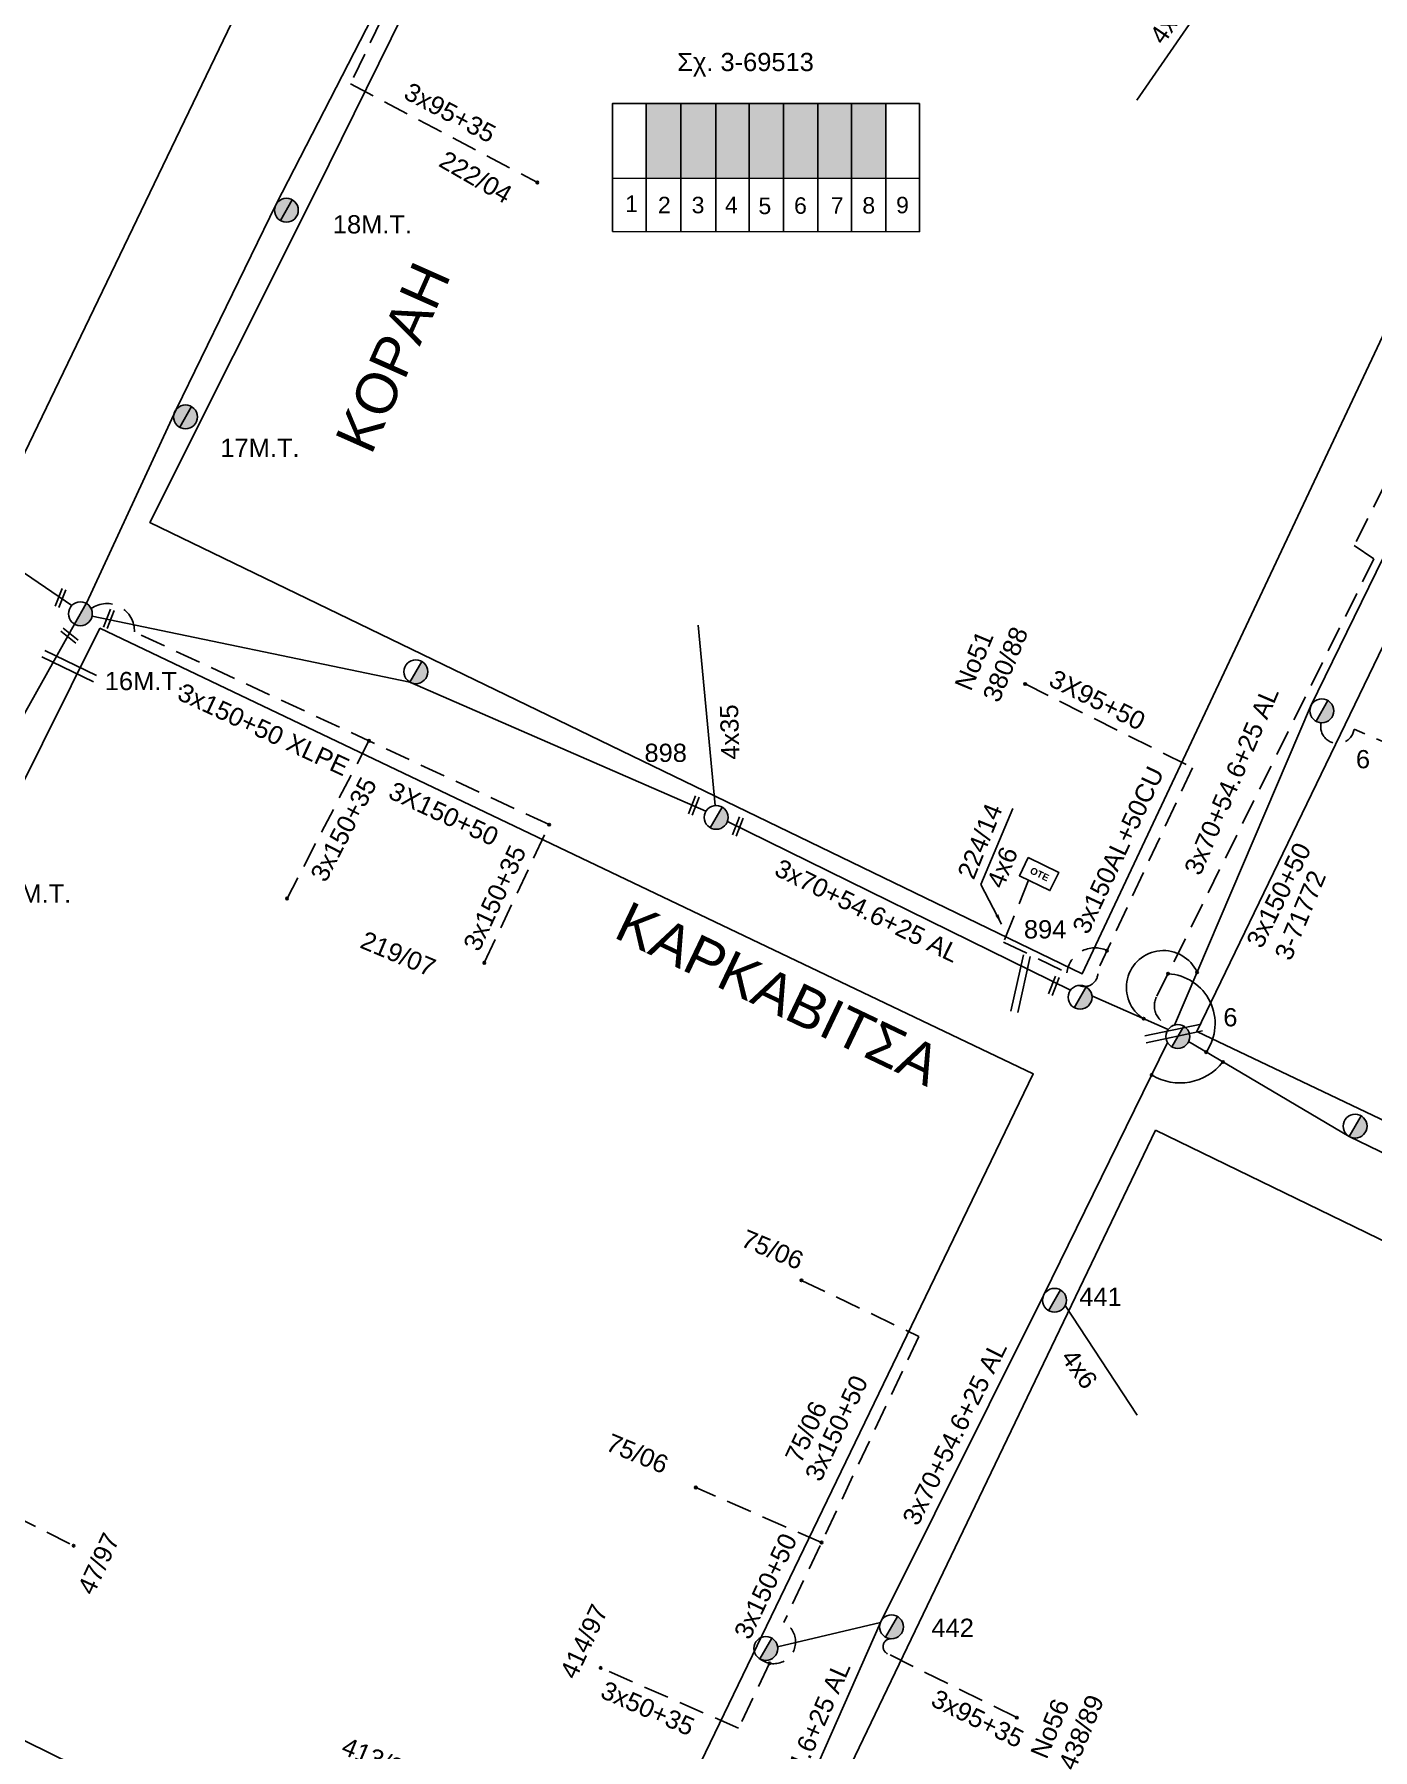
# Model space of a CAD drawing. Header units: millimetres. Extents: x 4998 to 7216, y 1887 to 2914.
# Drawn here: x 5594.9 to 5727.1, y 2428.9 to 2598.4 of the extents above; entities that cross this region are included whole.
import ezdxf
from ezdxf.enums import TextEntityAlignment as Align

# ---------------------------------------------------------------- set-up
doc = ezdxf.new("R2010")
doc.units = ezdxf.units.MM
doc.linetypes.add('DASHED', pattern=[19.05, 12.7, -6.35])
for name, color, linetype, lineweight in [('3x150+50', 7, 'Continuous', 30), ('3x150+50 XLPE', 7, 'SYN_LINE', 30), ('3x150AL+35CU', 7, 'Continuous', 30), ('3x150AL+50CU', 7, 'Continuous', 30), ('3x50+35', 7, 'Continuous', 30), ('3x70+54.6+25 AL', 7, 'SYN_LINE', 30), ('3x95+35', 7, 'Continuous', 30), ('3X95+50', 7, 'Continuous', 30), ('4x16', 7, 'Continuous', 30), ('4X35', 7, 'DASHED', 30), ('4x50', 7, 'Continuous', 30), ('4x50+16AL', 7, 'Continuous', 30), ('4x6', 7, 'SYN_LINE', 30), ('Υπόβαθρο ΔΕΗ', 7, 'Continuous', 30)]:
    doc.layers.add(name, color=color, linetype=linetype, lineweight=lineweight)
for name, color, linetype in [('Pillar OTE', 7, 'Continuous'), ('text οδών', 7, 'Continuous'), ('text_kalodion', 7, 'Continuous'), ('Άγνωστα', 7, 'Continuous'), ('ΑΓΝΩΣΤΟ ΥΠΟΓΕΙΟ ΚΑΛΩΔΙΟ', 7, 'DASHED'), ('Επιγραφές - Σχήματα', 7, 'Continuous'), ('Καλώδια ΧΤ   3x150AL+50CU', 7, 'DASHED'), ('Μηχανική τομή', 7, 'Continuous'), ('Στύλος Ξύλινος', 7, 'Continuous'), ('Στύλος Ξύλινος @ 1', 7, 'Continuous'), ('Στύλος ΦΜ', 7, 'Continuous'), ('Στύλος ΦΜ @ 1', 7, 'Continuous'), ('Συνδέσεις', 7, 'Continuous'), ('Τομή', 7, 'Continuous')]:
    doc.layers.add(name, color=color, linetype=linetype)
doc.styles.add('arial', font='ARIAL.TTF')
doc.styles.get("Standard").update_dxf_attribs({"font": 'ARIAL.TTF'})
doc.linetypes.add('SYN_LINE', pattern='A,0.5,-0.0001,["/\\/\\/\\/",Standard,S=0.1,R=0,X=0,Y=-0.05],-0.25', length=0.7501)
doc.dimstyles.new('ISO-25', dxfattribs={"dimtxt": 2.5, "dimasz": 2.5, "dimexe": 1.25, "dimexo": 0.625, "dimtad": 1, "dimtxsty": 'Standard', "dimcen": 2.5, "dimadec": 0, "dimazin": 0, "dimtfac": 1, "dimtmove": 0, "dimatfit": 3, "dimfxl": 1, "dimarcsym": 0})

# ---------------------------------------------------------------- blocks, each defined once
blk = doc.blocks.new('ΥΠΑΡΧΩΝ ΞΥΛΙΝΟΣ ΣΤΥΛΟΣ')
at = {"layer": 'Στύλος Ξύλινος'}
h = blk.add_hatch(color=7, dxfattribs=at)
h.paths.add_polyline_path([(-2.62, 0, 0.270008), (-1.29, -2.28), (1.3, 2.27, 0.576266)])
h.paths.add_polyline_path([(-1.29, -2.28, 0.574793), (2.62, 0, 0.268822), (1.3, 2.27)])
at = {"layer": 'Στύλος Ξύλινος', "color": 7}
blk.add_line((-1.29, -2.28), (1.3, 2.27), dxfattribs=at)
blk.add_circle((0, 0), 2.62, dxfattribs=at)
at = {"layer": 'Στύλος Ξύλινος', "flags": 4}
for tag, p in [('ΑΡΙΘΜΟΣ', (-4.91, 8.6)), ('ΤΥΠΟΣ', (-4.85, 3.39))]:
    blk.add_attdef(tag, p, '', height=4, dxfattribs=at)
blk = doc.blocks.new('ΥΠΑΡΧΩΝ ΤΣΙΜΕΝΤΕΝΙΟΣ ΣΤΥΛΟΣ')
at = {"layer": 'Στύλος ΦΜ'}
blk.add_hatch(color=7, dxfattribs=at).paths.add_polyline_path([(-1.29, -2.28, 0.574793), (2.62, 0, 0.268822), (1.3, 2.27)])
at = {"layer": 'Στύλος ΦΜ', "color": 7}
blk.add_line((-1.29, -2.28), (1.3, 2.27), dxfattribs=at)
blk.add_circle((0, 0), 2.62, dxfattribs=at)
at = {"layer": 'Στύλος ΦΜ', "flags": 4}
for tag, p in [('ΑΡΙΘΜΟΣ', (-4.68, 8.05)), ('ΤΥΠΟΣ', (-4.91, 3.03))]:
    blk.add_attdef(tag, p, '', height=4, dxfattribs=at)
blk = doc.blocks.new('_ΣΥΝΔΕΣΗ')
at = {"layer": 'Συνδέσεις', "linetype": 'SYN_LINE', "ltscale": 40}
blk.add_hatch(color=256, dxfattribs=at).paths.add_polyline_path([(0.5, -0.01, 1), (-0.5, -0.01, 1)])
at = {"layer": 'Συνδέσεις'}
blk.add_circle((0, -0.01), 0.5, dxfattribs=at)
blk = doc.blocks.new('ΤΟΜΗ')
at = {"layer": 'Τομή', "ltscale": 40}
for p, q in [((-5.68, 0), (17.06, 0)), ((-5.68, -2.77), (17.06, -2.77))]:
    blk.add_line(p, q, dxfattribs=at)
blk = doc.blocks.new('ΜΗΧΑΝΙΚΗ ΤΟΜΗ')
at = {"layer": 'Μηχανική τομή', "ltscale": 40}
for p, q in [((-1.89, 0.78), (5.68, 0.78)), ((-1.89, -0.78), (5.68, -0.78))]:
    blk.add_line(p, q, dxfattribs=at)
blk = doc.blocks.new('PILLAR ΟΤΕ')
at = {"layer": 'Pillar OTE', "ltscale": 40}
blk.add_lwpolyline([(-3.31, 2.02), (3.39, 2.02), (3.39, -1.99), (-3.31, -1.99)], close=True, dxfattribs=at)
at = {"layer": 'Pillar OTE', "insert": (-1.81, 0.71), "char_height": 1.3575, "width": 109.961, "attachment_point": 1}
blk.add_mtext('{\\fArial|b1|i0|c161|p34;OTE}', dxfattribs=at)

msp = doc.modelspace()

# ---------------------------------------------------------------- hatches: boundary and pattern name
at = {"layer": 'Καλώδια ΧΤ   3x150AL+50CU', "linetype": 'DASHED', "lineweight": -3, "ltscale": 0.2}
h = msp.add_hatch(color=5, dxfattribs=at)
h.dxf.hatch_style = 1
h.paths.add_polyline_path([(5658.78, 2591.55), (5655.34, 2591.55), (5655.34, 2584.19), (5658.78, 2584.19)])
h = msp.add_hatch(color=27, dxfattribs=at)
h.dxf.hatch_style = 1
h.paths.add_polyline_path([(5658.78, 2584.19), (5662.22, 2584.18), (5662.22, 2591.55), (5658.78, 2591.55)])
h = msp.add_hatch(color=2, dxfattribs=at)
h.dxf.hatch_style = 1
h.paths.add_polyline_path([(5665.52, 2591.55), (5662.22, 2591.55), (5662.22, 2584.18), (5665.52, 2584.18)])
h = msp.add_hatch(color=1, dxfattribs=at)
h.dxf.hatch_style = 1
h.paths.add_polyline_path([(5665.52, 2584.18), (5668.9, 2584.18), (5668.9, 2591.55), (5665.52, 2591.55)])
h = msp.add_hatch(color=133, dxfattribs=at)
h.dxf.hatch_style = 1
h.paths.add_polyline_path([(5668.9, 2584.18), (5672.3, 2584.17), (5672.3, 2591.55), (5668.9, 2591.55)])
h = msp.add_hatch(color=30, dxfattribs=at)
h.dxf.hatch_style = 1
h.paths.add_polyline_path([(5672.24, 2584.18), (5675.64, 2584.17), (5675.64, 2591.55), (5672.24, 2591.55)])
h = msp.add_hatch(color=62, dxfattribs=at)
h.dxf.hatch_style = 1
h.paths.add_polyline_path([(5675.58, 2584.18), (5678.97, 2584.18), (5678.97, 2591.55), (5675.58, 2591.55)])

# ---------------------------------------------------------------- linework, layer by layer
at = {"layer": '3x150+50', "color": 6, "linetype": 'DASHED', "lineweight": -3, "ltscale": 0.2}
for points in [[(5769.78, 2578.6), (5773.11, 2586.15), (5750.04, 2596.12, 0.376872), (5747.24, 2591.37), (5725.3, 2547.89), (5727.24, 2546.57), (5705.75, 2503.26, 0.543397), (5707.41, 2500.45)], [(5670.69, 2475.27), (5682.28, 2469.73), (5668.93, 2441.46, -1.112769), (5666.58, 2437.88, 2.301082)]]:
    msp.add_lwpolyline(points, format="xyb", dxfattribs=at)
msp.add_lwpolyline([(5672.66, 2449.36), (5660.24, 2454.81)], dxfattribs=at)
at = {"layer": '3x150+50 XLPE', "color": 1, "linetype": 'DASHED', "lineweight": -3, "ltscale": 0.2}
msp.add_lwpolyline([(5645.76, 2520.3), (5604.78, 2539.34, 0.617502), (5600.5, 2541.66, -679.357629)], format="xyb", dxfattribs=at)
at = {"layer": '3x150AL+35CU', "color": 1, "linetype": 'DASHED', "lineweight": -3, "ltscale": 0.2}
for points in [[(5627.95, 2528.57), (5619.86, 2513)], [(5639.35, 2506.64), (5645.76, 2520.3)]]:
    msp.add_lwpolyline(points, dxfattribs=at)
at = {"layer": '3x150AL+50CU', "color": 27, "linetype": 'DASHED', "lineweight": -3, "ltscale": 0.2}
msp.add_lwpolyline([(5709.32, 2525.91), (5699.94, 2505.88, -0.60167), (5698.13, 2504.41, 8.831732)], format="xyb", dxfattribs=at)
at = {"layer": '3x50+35', "color": 6, "linetype": 'DASHED', "lineweight": -3, "ltscale": 0.2}
msp.add_lwpolyline([(5667.52, 2437.43), (5664.47, 2431.01), (5650.85, 2436.98)], dxfattribs=at)
at = {"layer": '3x70+54.6+25 AL', "color": 27, "linetype": 'SYN_LINE', "lineweight": -3, "ltscale": 20}
msp.add_lwpolyline([(5751.2, 2590.74), (5734.69, 2560), (5720.99, 2531.96), (5707.54, 2500.5)], dxfattribs=at)
at = {"layer": '3x70+54.6+25 AL', "color": 1, "linetype": 'SYN_LINE', "lineweight": -3, "ltscale": 20}
for points in [[(5598.58, 2541.95), (5565.49, 2564.54), (5533.33, 2584.63)], [(5600.6, 2540.91), (5632, 2534.39), (5661.25, 2521.64)]]:
    msp.add_lwpolyline(points, dxfattribs=at)
at = {"layer": '3x70+54.6+25 AL', "color": 27, "linetype": 'SYN_LINE', "lineweight": -3, "ltscale": 10}
msp.add_lwpolyline([(5706.91, 2500.05), (5699.37, 2503.4)], dxfattribs=at)
at = {"layer": '3x70+54.6+25 AL', "color": 6, "linetype": 'SYN_LINE', "lineweight": -3, "ltscale": 20}
msp.add_lwpolyline([(5706.85, 2498.78), (5694.6, 2473.77), (5678.48, 2441.47), (5665.76, 2412.61), (5654.49, 2388.92)], dxfattribs=at)
at = {"layer": '3x70+54.6+25 AL', "color": 6, "linetype": 'SYN_LINE', "lineweight": -3, "ltscale": 10}
msp.add_lwpolyline([(5668.33, 2439.06), (5678.48, 2441.47)], dxfattribs=at)
at = {"layer": '3x95+35', "color": 27, "linetype": 'DASHED', "lineweight": -3, "ltscale": 0.2}
msp.add_lwpolyline([(5635.53, 2608.29, -0.48198), (5629.19, 2599.85), (5626.12, 2593.49), (5644.59, 2583.76)], format="xyb", dxfattribs=at)
at = {"layer": '3x95+35', "color": 6, "linetype": 'DASHED', "lineweight": -3, "ltscale": 0.2}
msp.add_lwpolyline([(5560.56, 2445.15), (5580.06, 2435.13), (5589.34, 2453.83), (5598.77, 2449.04)], dxfattribs=at)
msp.add_lwpolyline([(5691.96, 2432.06), (5679.18, 2438.38, -0.76695), (5679.48, 2439.86, -1.079674)], format="xyb", dxfattribs=at)
at = {"layer": '3X95+50', "color": 27, "linetype": 'DASHED', "lineweight": -3, "ltscale": 0.2}
msp.add_lwpolyline([(5692.78, 2534.2), (5709.32, 2525.91)], dxfattribs=at)
at = {"layer": '4x16', "color": 1, "linetype": 'SYN_LINE', "lineweight": -3, "ltscale": 20}
msp.add_lwpolyline([(5663.36, 2520.61), (5697.25, 2503.93)], dxfattribs=at)
at = {"layer": '4X35', "color": 1, "linetype": 'SYN_LINE', "lineweight": -3, "ltscale": 20}
msp.add_lwpolyline([(5662.16, 2522.2), (5660.47, 2540.02)], dxfattribs=at)
at = {"layer": '4x50', "color": 27, "linetype": 'SYN_LINE', "lineweight": -3, "ltscale": 20}
msp.add_lwpolyline([(5714.17, 2606.89), (5703.83, 2591.89)], dxfattribs=at)
at = {"layer": '4x50', "color": 1, "lineweight": -3, "ltscale": 0.2}
msp.add_lwpolyline([(5629.45, 2602.41), (5618.77, 2581.6), (5608.9, 2561.31), (5600.03, 2542.17)], dxfattribs=at)
at = {"layer": '4x50+16AL', "color": 27, "lineweight": -3, "ltscale": 0.2}
msp.add_lwpolyline([(5533.75, 2408.87), (5541.51, 2426.97), (5548.13, 2439.5), (5558.07, 2458.93), (5572.64, 2488.94), (5585.79, 2516.8), (5598.86, 2540.12)], dxfattribs=at)
at = {"layer": '4x50+16AL', "color": 6, "lineweight": -3, "ltscale": 0.2}
msp.add_lwpolyline([(5708.93, 2498.86), (5724.8, 2489.49), (5759.61, 2472.65), (5792.4, 2458.41)], dxfattribs=at)
at = {"layer": '4x6', "color": 27, "linetype": 'DASHED', "lineweight": -3, "ltscale": 0.2}
msp.add_lwpolyline([(5693.13, 2514.82), (5690.65, 2508.7), (5696.9, 2505.67, -0.509906), (5700.87, 2507.86, 36.972806)], format="xyb", dxfattribs=at)
at = {"layer": '4x6', "color": 6, "linetype": 'SYN_LINE', "lineweight": -3, "ltscale": 15}
msp.add_lwpolyline([(5696.74, 2472.79), (5703.86, 2461.95)], dxfattribs=at)
at = {"layer": 'Pillar OTE', "lineweight": -3, "ltscale": 40}
for points in [[(5652.01, 2578.91), (5652.01, 2591.55), (5682.34, 2591.55), (5682.34, 2578.88), (5652.01, 2578.91)], [(5655.34, 2578.91), (5655.34, 2591.55)], [(5658.78, 2578.91), (5658.78, 2591.55)], [(5662.22, 2578.9), (5662.22, 2591.55)], [(5665.52, 2578.9), (5665.52, 2591.55)], [(5668.9, 2578.9), (5668.9, 2591.55)], [(5672.3, 2578.89), (5672.3, 2591.55)], [(5675.64, 2578.89), (5675.64, 2591.55)], [(5679.02, 2578.89), (5679.02, 2591.55)], [(5652.01, 2584.19), (5682.34, 2584.16)]]:
    msp.add_lwpolyline(points, dxfattribs=at)
at = {"layer": 'ΑΓΝΩΣΤΟ ΥΠΟΓΕΙΟ ΚΑΛΩΔΙΟ', "color": 27, "lineweight": -3, "ltscale": 0.2}
msp.add_lwpolyline([(5747.39, 2520.39), (5725.29, 2529.72, -1.037789), (5722.03, 2530.37, 10.965872)], format="xyb", dxfattribs=at)
at = {"layer": 'Υπόβαθρο ΔΕΗ', "color": 7, "lineweight": -3}
for points in [[(5740.23, 2594.33), (5648.53, 2635.28), (5622.81, 2583.1), (5606.31, 2550.14), (5698.42, 2505.57)], [(5752.74, 2588.88), (5709.74, 2499.86), (5793.82, 2459.81), (5838.7, 2550.99)], [(5601.35, 2539.72), (5693.58, 2495.67), (5648.73, 2402.77), (5555.97, 2448.48)], [(5705.66, 2490.1), (5660.94, 2396.92), (5742.37, 2355.7), (5789.05, 2449.61)]]:
    msp.add_lwpolyline(points, close=True, dxfattribs=at)
for points in [[(5591.82, 2552.62), (5617.82, 2606.7), (5583.36, 2625.21)], [(5688.4, 2514.39), (5691.56, 2521.9)]]:
    msp.add_lwpolyline(points, dxfattribs=at)
at = {"layer": 'Υπόβαθρο ΔΕΗ', "lineweight": -3}
for centre, radius, start, end in [((5706.44, 2504.21), 3.65, 24.2879, 237.6055), ((5706.61, 2500.64), 4.94, 325.279, 86.6277), ((5708.08, 2500.17), 5.39, 238.6351, 322.0215)]:
    msp.add_arc(centre, radius, start, end, dxfattribs=at)

# ---------------------------------------------------------------- block references
at = {"layer": 'Pillar OTE', "xscale": 0.5, "yscale": 0.5, "zscale": 0.5, "rotation": 333.9999999999999}
msp.add_blockref('PILLAR ΟΤΕ', (5694.14, 2515.42), dxfattribs=at)
at = {"layer": 'Μηχανική τομή', "lineweight": -3, "xscale": 0.2499999999999677, "yscale": 0.2499999999999677, "zscale": 0.2499999999999677}
for p, rotation in [((5597.65, 2543.14), 248.7364694778487), ((5602.41, 2541.08), 248.7364694778487), ((5598.74, 2538.68), 141.7517545851351), ((5660.23, 2522.63), 248.7364694778487), ((5664.58, 2520.56), 248.7364694778487), ((5695.79, 2504.82), 248.7364694778487)]:
    msp.add_blockref('ΜΗΧΑΝΙΚΗ ΤΟΜΗ', p, dxfattribs=dict(at, rotation=rotation))
at = {"layer": 'Στύλος Ξύλινος @ 1', "lineweight": -3, "ltscale": 40}
ref = msp.add_blockref('ΥΠΑΡΧΩΝ ΞΥΛΙΝΟΣ ΣΤΥΛΟΣ', (5619.79, 2581.01), dxfattribs=dict(at, xscale=0.4499999999997228, yscale=0.4499999999997228, zscale=0.4499999999997228))
ref.add_attrib('ΤΥΠΟΣ', '18M.T.', (5624.38, 2578.72), dxfattribs={"layer": 'Στύλος Ξύλινος', "height": 1.8, "rotation": 360, "flags": 4})
ref = msp.add_blockref('ΥΠΑΡΧΩΝ ΞΥΛΙΝΟΣ ΣΤΥΛΟΣ', (5609.83, 2560.59), dxfattribs=dict(at, xscale=0.4499999999997228, yscale=0.4499999999997228, zscale=0.4499999999997228))
ref.add_attrib('ΤΥΠΟΣ', '17M.T.', (5613.27, 2556.64), dxfattribs={"layer": 'Στύλος Ξύλινος', "height": 1.8, "rotation": 360, "flags": 4})
ref = msp.add_blockref('ΥΠΑΡΧΩΝ ΞΥΛΙΝΟΣ ΣΤΥΛΟΣ', (5586.93, 2516.48), dxfattribs=dict(at, xscale=0.4499999999995559, yscale=0.4499999999995559, zscale=0.4499999999995559))
ref.add_attrib('ΤΥΠΟΣ', '15M.T.', (5590.71, 2512.59), dxfattribs={"layer": 'Στύλος Ξύλινος', "height": 1.8, "flags": 4})
at = {"layer": 'Στύλος ΦΜ @ 1', "lineweight": -3, "ltscale": 40}
ref = msp.add_blockref('ΥΠΑΡΧΩΝ ΤΣΙΜΕΝΤΕΝΙΟΣ ΣΤΥΛΟΣ', (5599.44, 2541.14), dxfattribs=dict(at, xscale=0.4499999999999024, yscale=0.4499999999999024, zscale=0.4499999999999024))
ref.add_attrib('ΤΥΠΟΣ', '16M.T.', (5601.85, 2533.59), dxfattribs={"layer": 'Στύλος ΦΜ', "height": 1.8, "flags": 4})
for p, xscale, yscale, zscale in [((5632.58, 2535.41), 0.4499999999999024, 0.4499999999999024, 0.4499999999999024), ((5725.38, 2490.51), 0.4500000000000229, 0.4500000000000229, 0.4500000000000229), ((5667.16, 2438.9), 0.4500000000000842, 0.4500000000000842, 0.4500000000000842)]:
    msp.add_blockref('ΥΠΑΡΧΩΝ ΤΣΙΜΕΝΤΕΝΙΟΣ ΣΤΥΛΟΣ', p, dxfattribs=dict(at, xscale=xscale, yscale=yscale, zscale=zscale))
ref = msp.add_blockref('ΥΠΑΡΧΩΝ ΤΣΙΜΕΝΤΕΝΙΟΣ ΣΤΥΛΟΣ', (5722.1, 2531.55), dxfattribs=dict(at, xscale=0.4500000000000229, yscale=0.4500000000000229, zscale=0.4500000000000229))
ref.add_attrib('ΤΥΠΟΣ', '6', (5725.46, 2525.87), dxfattribs={"layer": 'Στύλος ΦΜ', "height": 1.8, "flags": 4})
ref = msp.add_blockref('ΥΠΑΡΧΩΝ ΤΣΙΜΕΝΤΕΝΙΟΣ ΣΤΥΛΟΣ', (5662.25, 2521.02), dxfattribs=dict(at, xscale=0.4499999999999024, yscale=0.4499999999999024, zscale=0.4499999999999024))
ref.add_attrib('ΤΥΠΟΣ', '898', (5655.17, 2526.5), dxfattribs={"layer": 'Στύλος ΦΜ', "height": 1.8, "flags": 4})
ref = msp.add_blockref('ΥΠΑΡΧΩΝ ΤΣΙΜΕΝΤΕΝΙΟΣ ΣΤΥΛΟΣ', (5698.21, 2503.24), dxfattribs=dict(at, xscale=0.4499999999999024, yscale=0.4499999999999024, zscale=0.4499999999999024))
ref.add_attrib('ΤΥΠΟΣ', '894', (5692.66, 2509.06), dxfattribs={"layer": 'Στύλος ΦΜ', "height": 1.8, "flags": 4})
ref = msp.add_blockref('ΥΠΑΡΧΩΝ ΤΣΙΜΕΝΤΕΝΙΟΣ ΣΤΥΛΟΣ', (5707.87, 2499.37), dxfattribs=dict(at, xscale=0.4500000000000229, yscale=0.4500000000000229, zscale=0.4500000000000229))
ref.add_attrib('ΤΥΠΟΣ', '6', (5712.36, 2500.37), dxfattribs={"layer": 'Στύλος ΦΜ', "height": 1.8, "flags": 4})
ref = msp.add_blockref('ΥΠΑΡΧΩΝ ΤΣΙΜΕΝΤΕΝΙΟΣ ΣΤΥΛΟΣ', (5695.68, 2473.3), dxfattribs=dict(at, xscale=0.4500000000000229, yscale=0.4500000000000229, zscale=0.4500000000000229))
ref.add_attrib('ΤΥΠΟΣ', '441', (5698.13, 2472.75), dxfattribs={"layer": 'Στύλος ΦΜ', "height": 1.8, "flags": 4})
ref = msp.add_blockref('ΥΠΑΡΧΩΝ ΤΣΙΜΕΝΤΕΝΙΟΣ ΣΤΥΛΟΣ', (5679.58, 2441.03), dxfattribs=dict(at, xscale=0.4500000000000229, yscale=0.4500000000000229, zscale=0.4500000000000229))
ref.add_attrib('ΤΥΠΟΣ', '442', (5683.52, 2440.04), dxfattribs={"layer": 'Στύλος ΦΜ', "height": 1.8, "flags": 4})
at = {"layer": 'Συνδέσεις', "lineweight": -3, "xscale": 0.25, "yscale": 0.25, "zscale": 0.25}
for p in [(5644.59, 2583.76), (5692.79, 2534.2), (5627.95, 2528.58), (5645.76, 2520.3), (5619.86, 2513.01), (5700.87, 2507.86), (5639.35, 2506.65), (5706.9, 2505.58), (5709.77, 2505.72), (5704.49, 2501.13), (5710.67, 2497.83), (5712.33, 2496.85), (5705.28, 2495.57), (5670.69, 2475.28), (5660.24, 2454.81), (5672.67, 2449.37), (5598.77, 2449.05), (5667.52, 2437.43), (5650.85, 2436.98), (5691.96, 2432.06)]:
    msp.add_blockref('_ΣΥΝΔΕΣΗ', p, dxfattribs=at)
at = {"layer": 'Τομή', "lineweight": -3}
for p, xscale, yscale, zscale, rotation in [((5599.46, 2535.04), 0.2499999999999996, 0.2499999999999996, 0.2499999999999996, 154.1810719421401), ((5691.69, 2503.27), 0.2499999999999996, 0.2499999999999996, 0.2499999999999996, 77.52959051563727), ((5705.99, 2499.72), 0.2499999999999997, 0.2499999999999997, 0.2499999999999997, 11.83242155986915)]:
    msp.add_blockref('ΤΟΜΗ', p, dxfattribs=dict(at, xscale=xscale, yscale=yscale, zscale=zscale, rotation=rotation))

# ---------------------------------------------------------------- texts
at = {"lineweight": -3, "ltscale": 30, "char_height": 1.63, "width": 11.2573, "attachment_point": 1}
for s, insert in [('1', (5653.26, 2582.47)), ('2', (5656.5, 2582.34)), ('3', (5659.83, 2582.34)), ('4', (5663.13, 2582.34)), ('5', (5666.43, 2582.26)), ('6', (5669.95, 2582.29)), ('7', (5673.58, 2582.29)), ('8', (5676.7, 2582.31)), ('9', (5680.03, 2582.34))]:
    msp.add_mtext(s, dxfattribs=dict(at, insert=insert))
at = {"layer": 'text οδών', "lineweight": -3}
for s, rotation, p in [('ΚΟΡΑΗ', 66.0473, (5630.31, 2566.48)), ('ΚΑΡΚΑΒΙΤΣΑ', 334.4701, (5668.41, 2503.6))]:
    msp.add_text(s, height=4, rotation=rotation, dxfattribs=at).set_placement(p, align=Align.MIDDLE_CENTER)
at = {"layer": 'text_kalodion', "linetype": 'Continuous', "lineweight": -3, "ltscale": 0.2}
for s, rotation, p in [('4x50', 55.405, (5707.24, 2600.02)), ('3x95+35', 332.193, (5635.97, 2590.66)), ('3x150+50 XLPE', 335.0766, (5617.54, 2529.71)), ('3X95+50', 333.3635, (5699.92, 2532.63)), ('3x70+54.6+25 AL', 66.8418, (5713.16, 2524.64)), ('4x35', 91.7011, (5663.59, 2529.45)), ('3x150AL+50CU', 64.9096, (5701.96, 2517.8)), ('3x150+35', 62.5477, (5625.44, 2519.84)), ('3X150+50', 335.0766, (5635.34, 2521.38)), ('3x150+35', 64.8299, (5640.37, 2513.06)), ('4x6', 67.9432, (5690.52, 2516.08)), ('3x150+50', 63.6123, (5717.83, 2513.34)), ('3x70+54.6+25 AL', 333.7897, (5677.18, 2511.8)), ('3x70+54.6+25 AL', 63.4772, (5685.81, 2460.19)), ('4x6', 305.7396, (5698.15, 2466.52)), ('3x150+50', 64.7398, (5674.13, 2460.67)), ('3x150+50', 64.7398, (5667.13, 2445.06)), ('3x70+54.6+25 AL', 66.2163, (5670.75, 2428.38)), ('3x50+35', 336.3383, (5655.5, 2432.98)), ('3x95+35', 333.6905, (5688.09, 2431.97))]:
    msp.add_text(s, height=1.8, rotation=rotation, dxfattribs=at).set_placement(p, align=Align.MIDDLE_CENTER)
at = {"layer": 'text_kalodion', "linetype": 'Continuous', "lineweight": -3, "ltscale": 0.2, "insert": (5686.03, 2515.44), "char_height": 1.8, "width": 9.1232, "attachment_point": 1, "rotation": 67.9432}
msp.add_mtext('224/14', dxfattribs=at)
at = {"layer": 'Άγνωστα', "color": 7, "lineweight": -3, "insert": (5658.41, 2596.56), "char_height": 1.8, "width": 4.551914400963142e-14, "attachment_point": 1}
msp.add_mtext('Σχ. 3-69513', dxfattribs=at)
at = {"layer": 'Υπόβαθρο ΔΕΗ', "lineweight": -3, "char_height": 1.8, "width": 9.1232, "attachment_point": 1, "style": 'arial'}
for s, insert, rotation in [('222/04', (5635.62, 2586.99), 330.0958), ('No51\\P380/88', (5685.75, 2534.09), 67.5143), ('3-71772', (5717.36, 2507.43), 67.5143), ('219/07', (5627.64, 2509.85), 337.3132), ('75/06', (5665.27, 2480.36), 337.3132), ('75/06', (5668.99, 2457.83), 65), ('75/06', (5651.92, 2460.2), 337.3132), ('47/97', (5599.08, 2444.81), 65), ('414/97', (5646.74, 2436.49), 65), ('No56\\P438/89', (5693.24, 2428.55), 67.5143), ('413/97', (5625.78, 2430.21), 337.3132)]:
    msp.add_mtext(s, dxfattribs=dict(at, insert=insert, rotation=rotation))

# ---------------------------------------------------------------- leaders
at = {"layer": 'Επιγραφές - Σχήματα', "ltscale": 40}
msp.add_leader([(5690.46, 2510.48), (5688.4, 2514.39)], dimstyle='ISO-25', override={"dimasz": 1, "dimtad": 0}, dxfattribs=at)

doc.saveas('drawing.dxf')
